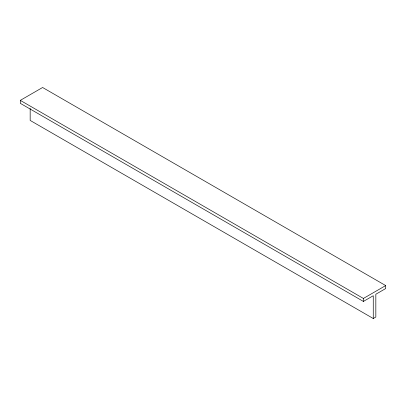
<?xml version="1.0" encoding="UTF-8"?>
<svg xmlns="http://www.w3.org/2000/svg" width="406" height="406" viewBox="0 0 406 406"><rect width="100%" height="100%" fill="white"/><g stroke="black" fill="none" stroke-linecap="round" stroke-linejoin="round"><path stroke-width="0.61" d="M373.261 318.507L373.261 295.73L363.4 301.425L20.3 103.337L20.3 100.368L42.6 87.493L385.7 285.575L385.7 288.549L375.834 294.243L375.834 317.025L373.261 318.507L30.166 120.425L30.166 108.402M20.3 100.368L363.4 298.451L385.7 285.575M363.4 298.451L363.4 301.425"/></g></svg>
